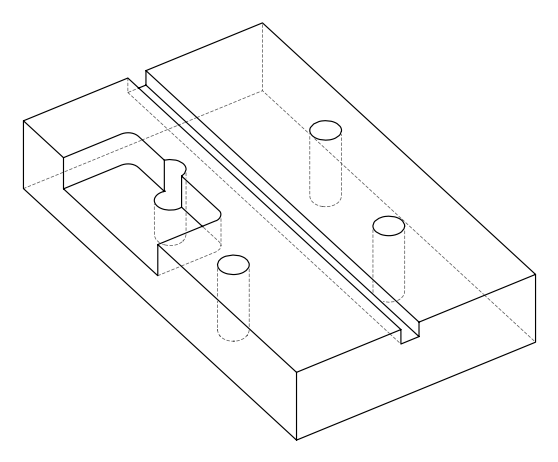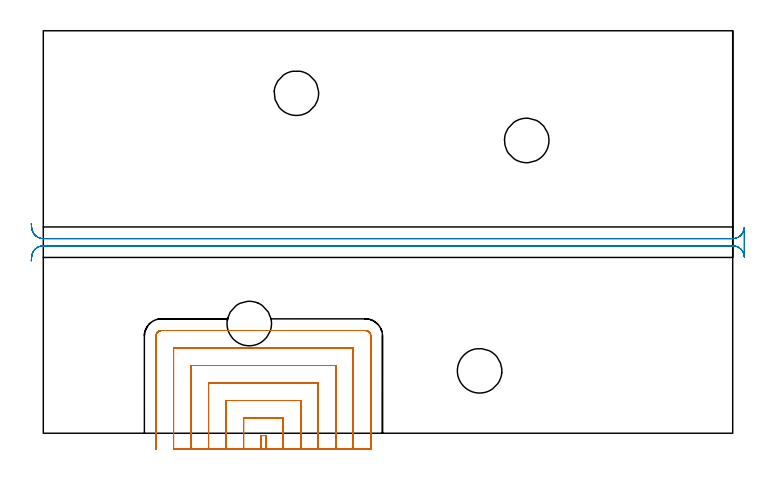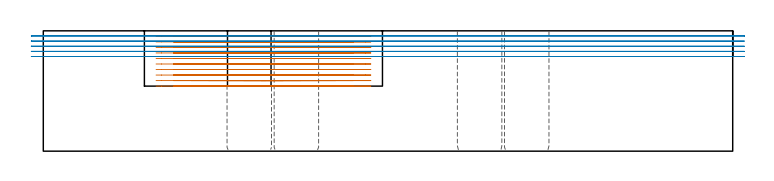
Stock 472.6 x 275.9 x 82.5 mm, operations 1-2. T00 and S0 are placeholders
(PLAN: 6 operations, 1 tool changes, 67.2 min)
(1 MILL_OPEN_POCKET | POCKET_OPEN | NXT0201_012 | Follow Part, ap 4, ae 75% | 42.14 min | 482736 mm3)
(2 MILL_RECTANGULAR_SLOT | SLOT_RECTANGULAR | NXT0201_012 | Follow Part, ap 4, ae 75% | 10.27 min | 173865 mm3)
(3 MILL_THROUGH_HOLE_FROM_SOLID_MATERIAL | STEP1HOLE | NXT0201_007 | Circular | 3.69 min | 42450 mm3)
(4 MILL_THROUGH_HOLE_FROM_SOLID_MATERIAL_1 | STEP1HOLE_1 | NXT0201_007 | Circular | 3.69 min | 59945 mm3)
(5 MILL_THROUGH_HOLE_FROM_SOLID_MATERIAL_2 | STEP1HOLE_2 | NXT0201_007 | Circular | 3.69 min | 59945 mm3)
(6 MILL_THROUGH_HOLE_FROM_SOLID_MATERIAL_3 | STEP1HOLE_3 | NXT0201_007 | Circular | 3.69 min | 59944 mm3)
(TOOL NXT0201_012 | ENDMILL 16mm [2P460-1600-NA 1630] | D16 FL38 Z6)
(TOOL NXT0201_007 | ENDMILL 25mm [R216.25-25050GCK54P 1620] | D25 R3 FL54 Z5)
(OP 1 MILL_OPEN_POCKET)
G17 G21 G94 G90
T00 M6
G54
G17 G0 G90 X152.5 Y-11. S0 M3
G43 Z92.5 H1
Z78.71
G94 G1 Y-8. F250.
Y-1.6 F500.
X149.3
Y-8.
Y-11. F250.
X164.5
Y-8.
Y10.4 F500.
X137.3
Y-8.
Y-11. F250.
X176.5
Y-8.
Y22.4 F500.
X125.3
Y-8.
Y-11. F250.
X188.5
Y-8.
Y34.4 F500.
X113.3
Y-8.
Y-11. F250.
X200.5
Y-8.
Y46.4 F500.
X101.3
Y-8.
Y-11. F250.
X212.5
Y-8.
Y58.4 F500.
X89.3
Y-8.
Y-11. F250.
X224.5
Y-8.
Y66.7 F500.
G3 X220.8 Y70.4 R3.7
G1 X81.
G3 X77.3 Y66.7 R3.7
G1 Y-8.
Y-11. F250.
G0 X152.5 Z74.92
G1 Y-8.
Y-1.6 F500.
X149.3
Y-8.
Y-11. F250.
X164.5
Y-8.
Y10.4 F500.
X137.3
Y-8.
Y-11. F250.
X176.5
Y-8.
Y22.4 F500.
X125.3
Y-8.
Y-11. F250.
X188.5
Y-8.
Y34.4 F500.
X113.3
Y-8.
Y-11. F250.
X200.5
Y-8.
Y46.4 F500.
X101.3
Y-8.
Y-11. F250.
X212.5
Y-8.
Y58.4 F500.
X89.3
Y-8.
Y-11. F250.
X224.5
Y-8.
Y66.7 F500.
G3 X220.8 Y70.4 R3.7
G1 X81.
G3 X77.3 Y66.7 R3.7
G1 Y-8.
Y-11. F250.
G0 X152.5 Z71.13
G1 Y-8.
Y-1.6 F500.
X149.3
Y-8.
Y-11. F250.
X164.5
Y-8.
Y10.4 F500.
X137.3
Y-8.
Y-11. F250.
X176.5
Y-8.
Y22.4 F500.
X125.3
Y-8.
Y-11. F250.
X188.5
Y-8.
Y34.4 F500.
X113.3
Y-8.
Y-11. F250.
X200.5
Y-8.
Y46.4 F500.
X101.3
Y-8.
Y-11. F250.
X212.5
Y-8.
Y58.4 F500.
X89.3
Y-8.
Y-11. F250.
X224.5
Y-8.
Y66.7 F500.
G3 X220.8 Y70.4 R3.7
G1 X81.
G3 X77.3 Y66.7 R3.7
G1 Y-8.
Y-11. F250.
G0 X152.5 Z67.34
G1 Y-8.
Y-1.6 F500.
X149.3
Y-8.
Y-11. F250.
X164.5
Y-8.
Y10.4 F500.
X137.3
Y-8.
Y-11. F250.
X176.5
Y-8.
Y22.4 F500.
X125.3
Y-8.
Y-11. F250.
X188.5
Y-8.
Y34.4 F500.
X113.3
Y-8.
Y-11. F250.
X200.5
Y-8.
Y46.4 F500.
X101.3
Y-8.
Y-11. F250.
X212.5
Y-8.
Y58.4 F500.
X89.3
Y-8.
Y-11. F250.
X224.5
Y-8.
Y66.7 F500.
G3 X220.8 Y70.4 R3.7
G1 X81.
G3 X77.3 Y66.7 R3.7
G1 Y-8.
Y-11. F250.
G0 X152.5 Z63.55
G1 Y-8.
Y-1.6 F500.
X149.3
Y-8.
Y-11. F250.
X164.5
Y-8.
Y10.4 F500.
X137.3
Y-8.
Y-11. F250.
X176.5
Y-8.
Y22.4 F500.
X125.3
Y-8.
Y-11. F250.
X188.5
Y-8.
Y34.4 F500.
X113.3
Y-8.
Y-11. F250.
X200.5
Y-8.
Y46.4 F500.
X101.3
Y-8.
Y-11. F250.
X212.5
Y-8.
Y58.4 F500.
X89.3
Y-8.
Y-11. F250.
X224.5
Y-8.
Y66.7 F500.
G3 X220.8 Y70.4 R3.7
G1 X81.
G3 X77.3 Y66.7 R3.7
G1 Y-8.
Y-11. F250.
G0 X152.5 Z59.76
G1 Y-8.
Y-1.6 F500.
X149.3
Y-8.
Y-11. F250.
X164.5
Y-8.
Y10.4 F500.
X137.3
Y-8.
Y-11. F250.
X176.5
Y-8.
Y22.4 F500.
X125.3
Y-8.
Y-11. F250.
X188.5
Y-8.
Y34.4 F500.
X113.3
Y-8.
Y-11. F250.
X200.5
Y-8.
Y46.4 F500.
X101.3
Y-8.
Y-11. F250.
X212.5
Y-8.
Y58.4 F500.
X89.3
Y-8.
Y-11. F250.
X224.5
Y-8.
Y66.7 F500.
G3 X220.8 Y70.4 R3.7
G1 X81.
G3 X77.3 Y66.7 R3.7
G1 Y-8.
Y-11. F250.
G0 X152.5 Z55.97
G1 Y-8.
Y-1.6 F500.
X149.3
Y-8.
Y-11. F250.
X164.5
Y-8.
Y10.4 F500.
X137.3
Y-8.
Y-11. F250.
X176.5
Y-8.
Y22.4 F500.
X125.3
Y-8.
Y-11. F250.
X188.5
Y-8.
Y34.4 F500.
X113.3
Y-8.
Y-11. F250.
X200.5
Y-8.
Y46.4 F500.
X101.3
Y-8.
Y-11. F250.
X212.5
Y-8.
Y58.4 F500.
X89.3
Y-8.
Y-11. F250.
X224.5
Y-8.
Y66.7 F500.
G3 X220.8 Y70.4 R3.7
G1 X81.
G3 X77.3 Y66.7 R3.7
G1 Y-8.
Y-11. F250.
G0 X152.5 Z52.18
G1 Y-8.
Y-1.6 F500.
X149.3
Y-8.
Y-11. F250.
X164.5
Y-8.
Y10.4 F500.
X137.3
Y-8.
Y-11. F250.
X176.5
Y-8.
Y22.4 F500.
X125.3
Y-8.
Y-11. F250.
X188.5
Y-8.
Y34.4 F500.
X113.3
Y-8.
Y-11. F250.
X200.5
Y-8.
Y46.4 F500.
X101.3
Y-8.
Y-11. F250.
X212.5
Y-8.
Y58.4 F500.
X89.3
Y-8.
Y-11. F250.
X224.5
Y-8.
Y66.7 F500.
G3 X220.8 Y70.4 R3.7
G1 X81.
G3 X77.3 Y66.7 R3.7
G1 Y-8.
Y-11. F250.
G0 X152.5 Z48.39
G1 Y-8.
Y-1.6 F500.
X149.3
Y-8.
Y-11. F250.
X164.5
Y-8.
Y10.4 F500.
X137.3
Y-8.
Y-11. F250.
X176.5
Y-8.
Y22.4 F500.
X125.3
Y-8.
Y-11. F250.
X188.5
Y-8.
Y34.4 F500.
X113.3
Y-8.
Y-11. F250.
X200.5
Y-8.
Y46.4 F500.
X101.3
Y-8.
Y-11. F250.
X212.5
Y-8.
Y58.4 F500.
X89.3
Y-8.
Y-11. F250.
X224.5
Y-8.
Y66.7 F500.
G3 X220.8 Y70.4 R3.7
G1 X81.
G3 X77.3 Y66.7 R3.7
G1 Y-8.
Y-11. F250.
G0 X152.5 Z44.6
G1 Y-8.
Y-1.6 F500.
X149.3
Y-8.
Y-11. F250.
X164.5
Y-8.
Y10.4 F500.
X137.3
Y-8.
Y-11. F250.
X176.5
Y-8.
Y22.4 F500.
X125.3
Y-8.
Y-11. F250.
X188.5
Y-8.
Y34.4 F500.
X113.3
Y-8.
Y-11. F250.
X200.5
Y-8.
Y46.4 F500.
X101.3
Y-8.
Y-11. F250.
X212.5
Y-8.
Y58.4 F500.
X89.3
Y-8.
Y-11. F250.
X224.5
Y-8.
Y66.7 F500.
G3 X220.8 Y70.4 R3.7
G1 X81.
G3 X77.3 Y66.7 R3.7
G1 Y-8.
Y-11. F250.
G0 Z92.5
M5
M2
(OP 2 MILL_RECTANGULAR_SLOT)
G17 G21 G94 G90
T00 M6
G54
G17 G0 G90 X-8.23 Y118.203 S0 M3
G43 Z92.5 H1
Z78.98
G94 G1 X-7.97 Y121.192 F250.
G2 X0. Y128.5 R8. F500.
G1 X472.6
G2 X480.59 Y120.9 R8.
G1 X480.6
Y141.
X480.59
G2 X472.6 Y133.4 R8.
G1 X0.
G2 X-7.97 Y140.708 R8.
G1 X-8.23 Y143.697 F250.
G0 Y118.203 Z75.46
G1 X-7.97 Y121.192
G2 X0. Y128.5 R8. F500.
G1 X472.6
G2 X480.59 Y120.9 R8.
G1 Y141.
G2 X472.6 Y133.4 R8.
G1 X0.
G2 X-7.97 Y140.708 R8.
G1 X-8.23 Y143.697 F250.
G0 Y118.203 Z71.94
G1 X-7.97 Y121.192
G2 X0. Y128.5 R8. F500.
G1 X472.6
G2 X480.59 Y120.9 R8.
G1 Y141.
G2 X472.6 Y133.4 R8.
G1 X0.
G2 X-7.97 Y140.708 R8.
G1 X-8.23 Y143.697 F250.
G0 Y118.203 Z68.42
G1 X-7.97 Y121.192
G2 X0. Y128.5 R8. F500.
G1 X472.6
G2 X480.59 Y120.9 R8.
G1 Y141.
G2 X472.6 Y133.4 R8.
G1 X0.
G2 X-7.97 Y140.708 R8.
G1 X-8.23 Y143.697 F250.
G0 Y118.203 Z64.9
G1 X-7.97 Y121.192
G2 X0. Y128.5 R8. F500.
G1 X472.6
G2 X480.59 Y120.9 R8.
G1 Y141.
G2 X472.6 Y133.4 R8.
G1 X0.
G2 X-7.97 Y140.708 R8.
G1 X-8.23 Y143.697 F250.
G0 Z92.5
M5
M2
